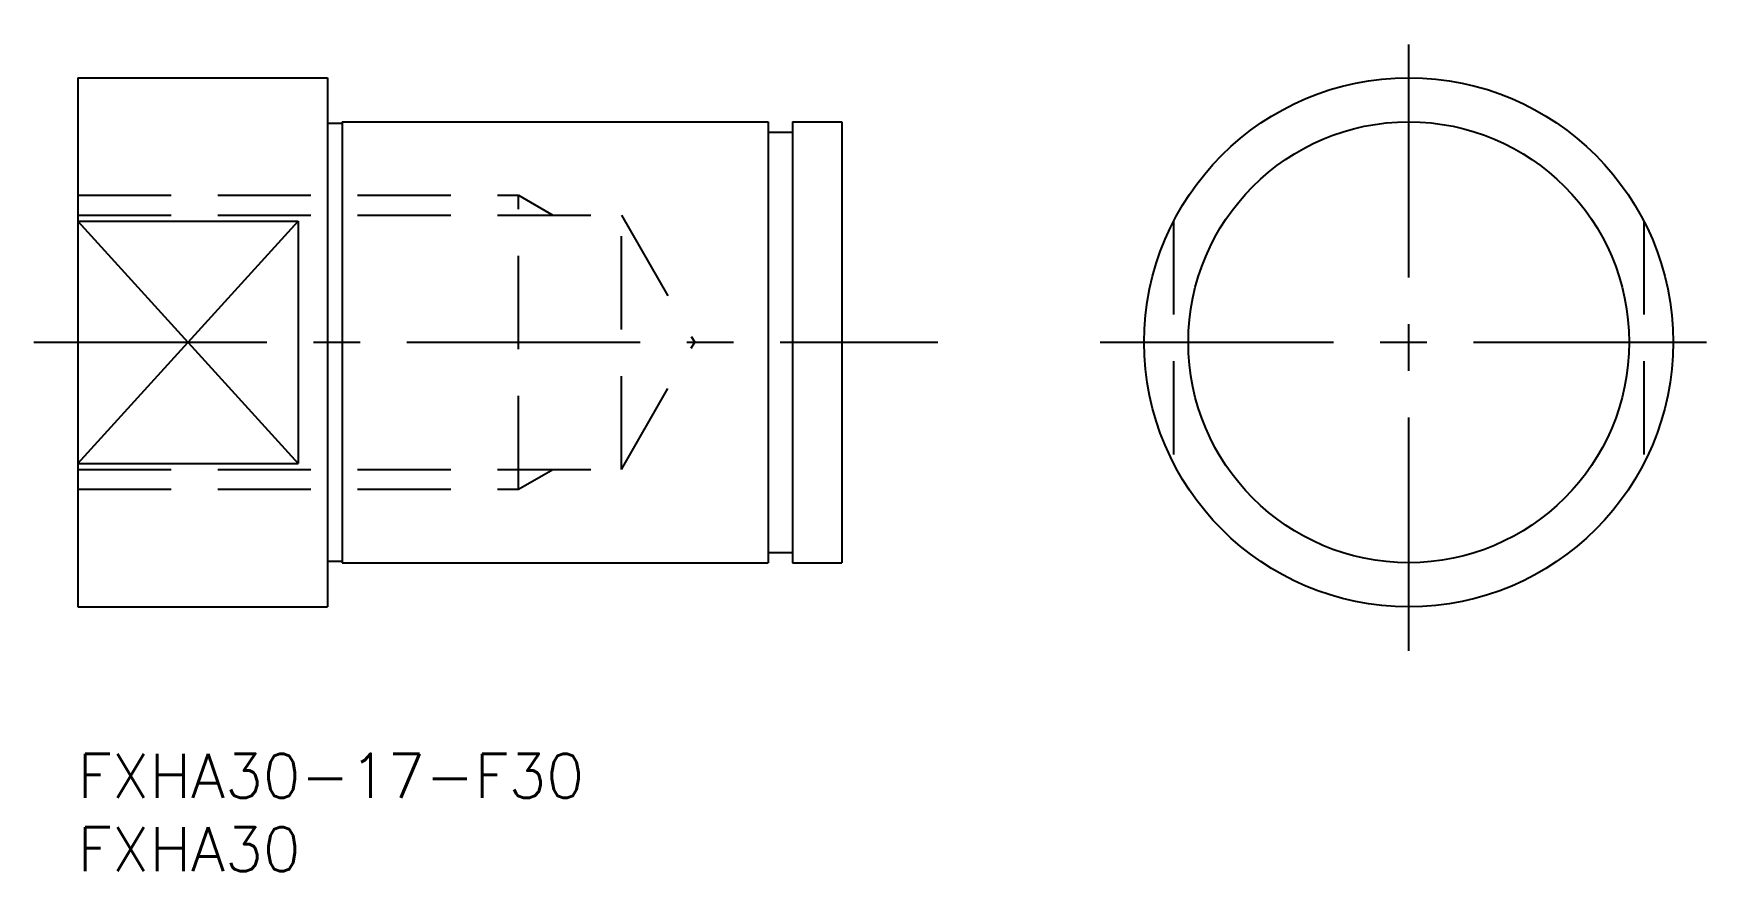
# Model space of a CAD drawing. Extents: x -3 to 112, y -8 to 49.
import ezdxf

# ---------------------------------------------------------------- set-up
doc = ezdxf.new("R2010")
doc.units = 0
doc.header["$LTSCALE"] = 0.5
doc.linetypes.add('CENTER', pattern=[50.8, 31.75, -6.35, 6.35, -6.35])
doc.linetypes.add('DASHED', pattern=[19.05, 12.7, -6.35])
for name, color, linetype in [('MSM_CENTER', 1, 'CENTER'), ('MSM_CONTINUOUS', 7, 'CONTINUOUS'), ('MSM_DASHED', 4, 'DASHED'), ('MSM_NARROW', 5, 'CONTINUOUS'), ('MSM_PART_NUMBER', 7, 'CONTINUOUS')]:
    doc.layers.add(name, color=color, linetype=linetype)
doc.styles.get("Standard").update_dxf_attribs({"font": 'txt.shx', "height": 3, "bigfont": 'bigfont.shx'})

# ---------------------------------------------------------------- blocks, each defined once
blk = doc.blocks.new('*U6')
at = {"layer": 'MSM_PART_NUMBER'}
blk.add_text('FXHA30-17-F30', height=3, dxfattribs=at).set_placement((0, -3))
blk = doc.blocks.new('*U7')
at = {"layer": 'MSM_PART_NUMBER'}
blk.add_text('FXHA30', height=3, dxfattribs=at).set_placement((0, -8))

msp = doc.modelspace()

# ---------------------------------------------------------------- linework, layer by layer
at = {"layer": 'MSM_CENTER'}
for p, q in [((90.59, 7), (90.59, 49)), ((-3, 28), (58.53, 28)), ((69.59, 28), (111.59, 28))]:
    msp.add_line(p, q, dxfattribs=at)
at = {"layer": 'MSM_CONTINUOUS'}
for p, q in [((0, 46), (0, 10)), ((0, 46), (17, 46)), ((17, 46), (17, 10)), ((17, 42.9), (18, 42.9)), ((18, 43), (47, 43)), ((18, 43), (18, 13)), ((47, 43), (47, 13)), ((48.65, 43), (52, 43)), ((48.65, 43), (48.65, 13)), ((52, 43), (52, 13)), ((47, 42.3), (48.65, 42.3)), ((0, 36.25), (15, 36.25)), ((15, 36.25), (15, 19.75)), ((0, 19.75), (15, 19.75)), ((17, 13.1), (18, 13.1)), ((18, 13), (47, 13)), ((47, 13.7), (48.65, 13.7)), ((48.65, 13), (52, 13)), ((0, 10), (17, 10))]:
    msp.add_line(p, q, dxfattribs=at)
for radius in [18, 15]:
    msp.add_circle((90.59, 28), radius, dxfattribs=at)
at = {"layer": 'MSM_DASHED'}
for p, q in [((0, 38), (30, 38)), ((30, 18), (30, 38)), ((30, 38), (32.34, 36.65)), ((0, 36.65), (37, 36.65)), ((37, 36.65), (41.99, 28)), ((37, 19.35), (37, 36.65)), ((74.59, 36.25), (74.59, 19.75)), ((106.59, 36.25), (106.59, 19.75)), ((37, 19.35), (41.99, 28)), ((0, 19.35), (37, 19.35)), ((30, 18), (32.34, 19.35)), ((0, 18), (30, 18))]:
    msp.add_line(p, q, dxfattribs=at)
at = {"layer": 'MSM_NARROW'}
for p, q in [((0, 36.25), (15, 19.75)), ((0, 19.75), (15, 36.25))]:
    msp.add_line(p, q, dxfattribs=at)

# ---------------------------------------------------------------- block references
at = {"layer": 'MSM_CONTINUOUS'}
for name in ['*U6', '*U7']:
    msp.add_blockref(name, (0, 0), dxfattribs=at)

doc.saveas('drawing.dxf')
